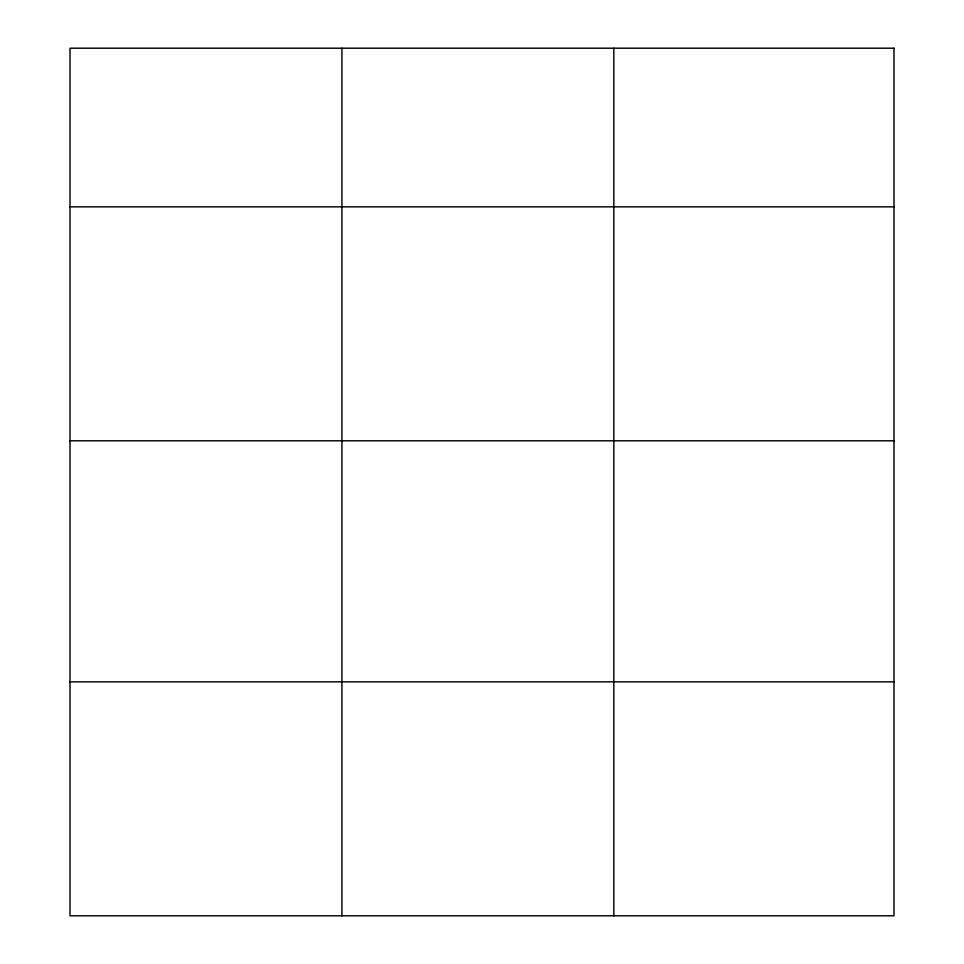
<?xml version="1.0" encoding="UTF-8"?>
<svg xmlns="http://www.w3.org/2000/svg" width="964" height="964" viewBox="0 0 964 964"><rect width="100%" height="100%" fill="white"/><g stroke="black" fill="none" stroke-linecap="round" stroke-linejoin="round"><path stroke-width="1.45" d="M70.011 206.85L893.99 206.85M70.011 440.801L893.99 440.801M70.011 681.849L893.99 681.849M613.839 48.2L613.839 915.8M341.919 48.2L341.919 915.8M893.99 48.2L70.011 48.2L70.011 915.8L893.99 915.8L893.99 48.2"/></g></svg>
